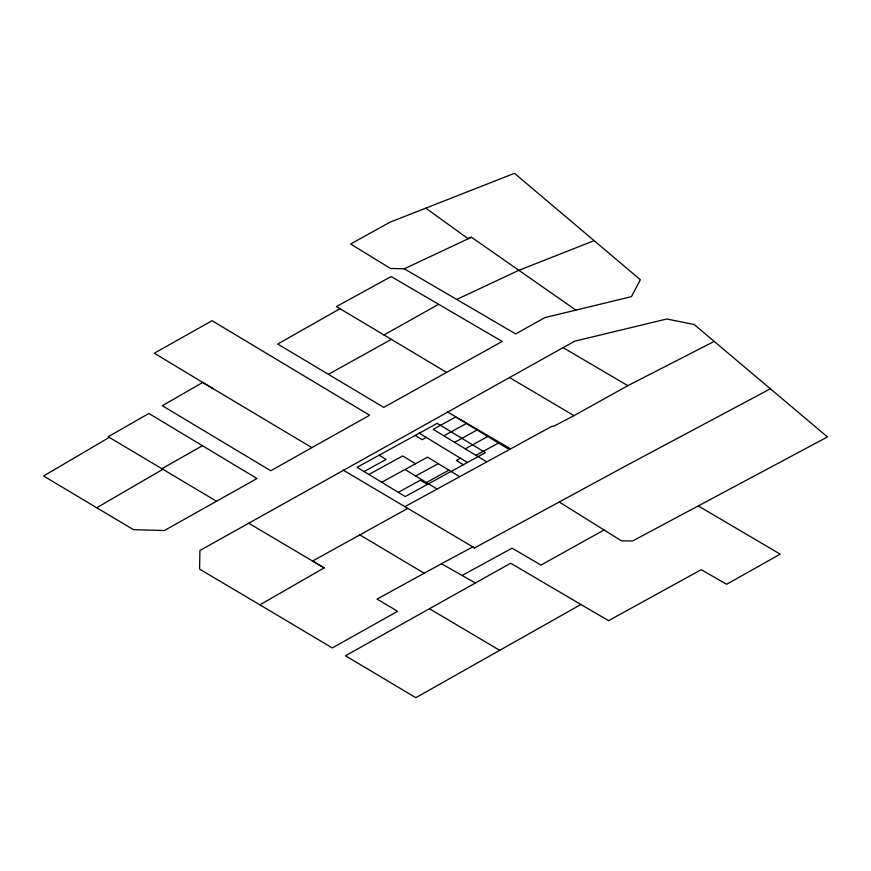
<?xml version="1.0" encoding="UTF-8"?>
<svg xmlns="http://www.w3.org/2000/svg" width="871" height="871" viewBox="0 0 871 871"><rect width="100%" height="100%" fill="white"/><g stroke="black" fill="none" stroke-linecap="round" stroke-linejoin="round"><path stroke-width="1.31" d="M248.736 523.231L324.132 567.892L259.885 604.833L199.59 569.122L199.905 550.505L574.544 341.236L666.827 318.993L694.22 324.545L827.45 436.948L632.64 540.967L621.458 540.847L559.236 502.001M109.3 437.405L43.55 476.002L133.459 529.666L164.401 530.515L256.999 478.527L148.897 413.475L108.178 436.73L216.585 501.282M96.725 507.749L162.866 469.295L161.875 468.707L202.442 445.723M339.984 308.704L277.707 344.045L383.741 407.388L502.175 341.454L391.177 276.543L336.446 306.57L446.616 372.396M580.903 604.485L510.667 563.221L345.482 655.776L415.837 697.682L580.903 604.485L608.579 620.664L701.22 569.688L726.686 584.267L780.22 554.152L698.455 506.062M311.883 447.629L270.783 470.765L162.311 405.712L202.682 382.445L311.883 447.629L369.642 415.249L212.089 320.702L154.287 353.212L213.155 388.716M383.904 335.019L438.527 304.349M404.895 506.661L552.279 426.082L553.074 426.572L574.022 415.641L627.839 385.668L714.253 341.378M328.411 374.334L391.253 339.429M604.06 529.982L540.945 565.094L512.094 548.164L462.109 575.481L441.466 563.755L377.056 599.117L397.644 611.29L332.297 647.937L259.885 604.833M407.802 508.381L312.547 561.055L324.132 567.892M364.045 471.527L386.114 459.442L379.135 455.195M426.257 437.427L422.163 439.681L415.184 435.446M368.879 474.466L402.674 455.947L415.511 463.753M443.883 435.827L466.421 423.48M381.705 482.273L427.541 457.155L459.627 476.666M454.575 442.337L477.112 429.98M415.707 476.002L438.233 463.655M465.277 448.837L487.804 436.491M398.265 492.344L420.334 480.248L427.302 484.494M460.487 458.244L456.382 460.498L463.35 464.733M426.398 482.512L448.935 470.166M475.969 455.337L498.495 442.991M441.466 563.755L472.822 546.89L474.553 547.924L627.937 464.733L770.497 388.727M404.318 268.801L471.451 237.228L575.905 310.13L631.431 296.63L640.337 279.733L514.478 173.318L389.979 222.192L350.632 244.022L390.469 268.442L404.318 268.801L515.697 333.931L544.908 317.567L575.905 310.13M456.698 299.45L518.822 270.337L594.109 240.657M471.451 237.228L468.01 238.6L425.756 208.147M462.109 575.481L475.326 582.982M447.476 411.972L510.515 448.772M563.058 347.616L627.839 385.668M509.437 377.491L574.022 415.641M343.12 470.068L474.553 547.924M429.447 608.709L499.791 650.397M359.854 534.892L424.101 573.183M509.197 449.501L455.718 416.98L433.192 429.327L486.66 461.848M419.289 433.192L467.455 462.479M405.015 469.502L437.1 489.012M437.253 423.35L357.077 467.292L405.233 496.579L485.419 452.637L437.253 423.35"/></g></svg>
